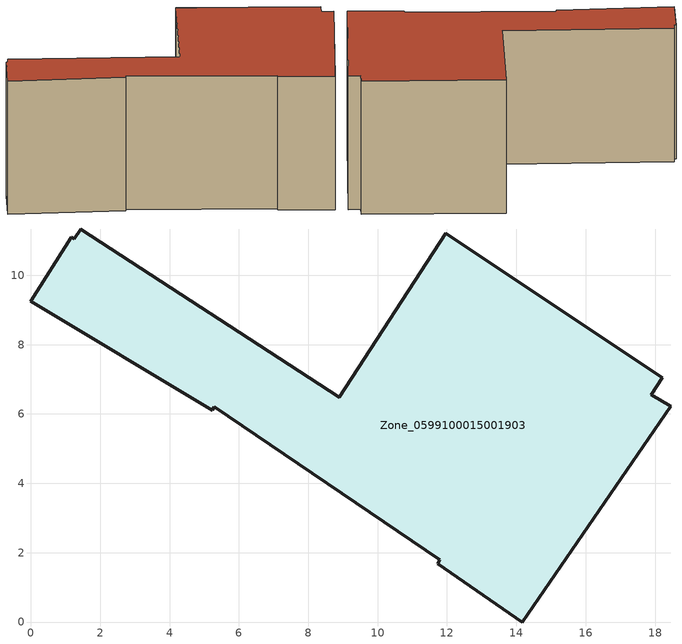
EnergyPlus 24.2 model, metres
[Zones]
Zone_0599100015001903
 floor ground (C_G): 11.79,1.79 5.29,6.21 5.23,6.1 0,9.25 1.17,11.1 1.25,11.05 1.44,11.33 8.89,6.48 11.96,11.21 18.21,7.05 17.89,6.55 18.45,6.23 14.17,0 11.73,1.68 z0.88
 wall outside (C_F): 11.96,11.21 8.89,6.48 1.44,11.33 1.25,11.05 1.17,11.1 0,9.25 5.23,6.1 5.29,6.21 11.79,1.79 11.73,1.68 14.17,0 18.45,6.23 17.89,6.55 18.21,7.05 11.96,11.21 z0.88:8.6
 roof outside (C_R): 5.29,6.21 11.79,1.79 11.73,1.68 14.17,0 18.45,6.23 17.89,6.55 18.21,7.05 11.96,11.21 8.89,6.48 1.44,11.33 1.25,11.05 1.17,11.1 0,9.25 5.23,6.1 z8.6
[BUILDING]
Pand.0599100015001903: North Axis=0; Terrain=City; Loads Convergence Tolerance Value=0.04; Temperature Convergence Tolerance Value=0.4; Solar Distribution=FullExterior; Maximum Number of Warmup Days=25; Minimum Number of Warmup Days=1
[Site:Location]
Rotterdam.The.Hague.AP_ZH_NLD Design_Conditions: Latitude=51.96; Longitude=4.45; Time Zone=1; Elevation=-4.5
[SITE:GROUNDTEMPERATURE:BUILDINGSURFACE]
18, 18, 18, 18, 18, 18, 18, 18, 18, 18, 18, 18
[MATERIAL] Thermal Absorptance=0.9; Solar Absorptance=0.7; Visible Absorptance=0.7
Name | Roughness | Thickness | Conductivity | Density | Specific Heat
G.TC.1965-1974 | MediumSmooth | 0.15 | 0.882353 | 540 | 1210
F.TC.1965-1974 | Rough | 0.3 | 0.697674 | 1920 | 840
R.TC.1965-1974 | MediumRough | 0.2 | 0.232558 | 1500 | 1000
[CONSTRUCTION]
C_G: G.TC.1965-1974
C_F: F.TC.1965-1974
C_R: R.TC.1965-1974
[ZONE]
Zone_0599100015001903: Type=1; Multiplier=1; Ceiling Height=Autocalculate; Volume=Autocalculate; Floor Area=autocalculate; Part of Total Floor Area=Yes
[ZONEINFILTRATION:DESIGNFLOWRATE]
Infil_Zone_0599100015001903: Zone or ZoneList or Space or SpaceList=Zone_0599100015001903; Schedule=AlwaysOn; Design Flow Rate Calculation Method=Flow/Area; Flow Rate per Floor Area=0.003; Constant Term Coefficient=1; Temperature Term Coefficient=0; Velocity Term Coefficient=0; Velocity Squared Term Coefficient=0
[HVACTEMPLATE:ZONE:IDEALLOADSAIRSYSTEM]
Zone_0599100015001903: Maximum Heating Supply Air Temperature=50; Minimum Cooling Supply Air Temperature=13; Maximum Heating Supply Air Humidity Ratio=0.0156; Minimum Cooling Supply Air Humidity Ratio=0.0077; Heating Limit=NoLimit; Cooling Limit=NoLimit; Dehumidification Control Type=ConstantSensibleHeatRatio; Cooling Sensible Heat Ratio=0.7; Dehumidification Setpoint=60; Humidification Control Type=None; Humidification Setpoint=30; Outdoor Air Method=None; Outdoor Air Flow Rate per Person=0.00944; Outdoor Air Flow Rate per Zone Floor Area=0; Outdoor Air Flow Rate per Zone=0; Demand Controlled Ventilation Type=None; Outdoor Air Economizer Type=NoEconomizer; Heat Recovery Type=None; Sensible Heat Recovery Effectiveness=0.7; Latent Heat Recovery Effectiveness=0.65
[ZONECONTROL:THERMOSTAT]
ThermostatControl_Zone_0599100015001903: Zone or ZoneList=Zone_0599100015001903; Control Type Schedule=DualSetpointControlType; Control 1=Thermostat_Zone_0599100015001903; Temperature Difference Between Cutout And Setpoint=0
[THERMOSTATSETPOINT:DUALSETPOINT]
Thermostat_Zone_0599100015001903: Heating Setpoint Temperature Schedule=HeatingSetpoint_Zone_0599100015001903; Cooling Setpoint Temperature Schedule=CoolingSetpoint_Zone_0599100015001903
[SCHEDULE:COMPACT]
HeatingSetpoint_Zone_0599100015001903: Through: 12/31, For: AllDays, Until: 24:00, 21
CoolingSetpoint_Zone_0599100015001903: Through: 12/31, For: AllDays, Until: 24:00, 24
DualSetpointControlType: Through: 12/31, For: AllDays, Until: 24:00, 4
AlwaysOn: Through: 12/31, For: AllDays, Until: 24:00, 1
